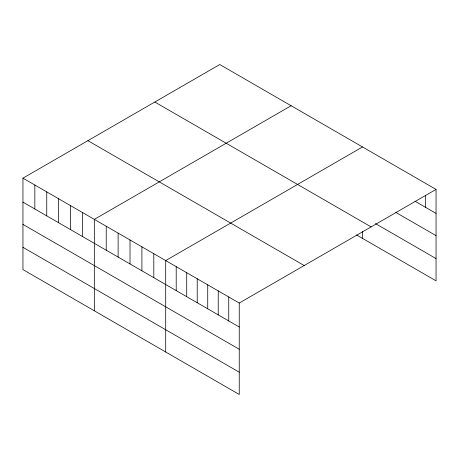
<?xml version="1.0" encoding="UTF-8"?>
<svg xmlns="http://www.w3.org/2000/svg" width="459" height="459" viewBox="0 0 459 459"><rect width="100%" height="100%" fill="white"/><g stroke="black" fill="none" stroke-linecap="round" stroke-linejoin="round"><path stroke-width="0.69" d="M22.95 178.161L239.248 303.038L239.248 394.465L22.95 269.588L22.95 178.161L219.752 64.535L436.05 189.412L436.05 280.839L356.563 234.951M291.132 105.742L94.33 219.368L94.33 310.795M362.507 146.955L165.705 260.58L165.705 352.007M239.248 303.038L436.05 189.412M415.039 201.254L436.05 213.383M395.882 212.454L436.05 235.645M375.485 223.613L436.05 258.583M154.809 102.03L371.107 226.907M87.893 140.661L304.191 265.537M22.95 202.132L239.248 327.009M22.95 224.394L239.248 349.27M22.95 247.326L239.248 372.203M425.545 195.333L425.545 207.319M362.507 231.428L362.507 238.382M228.743 296.973L228.743 320.944M218.237 290.903L218.237 314.88M207.726 284.838L207.726 308.815M197.221 278.774L197.221 302.745M186.715 272.709L186.715 296.68M176.21 266.645L176.21 290.616M153.811 253.707L153.811 277.684M141.911 246.839L141.911 270.816M130.017 239.971L130.017 263.948M118.118 233.103L118.118 257.08M106.224 226.235L106.224 250.212M82.431 212.5L82.431 236.471M70.537 205.632L70.537 229.603M58.637 198.764L58.637 222.735M46.743 191.896L46.743 215.868M34.844 185.029L34.844 209"/></g></svg>
